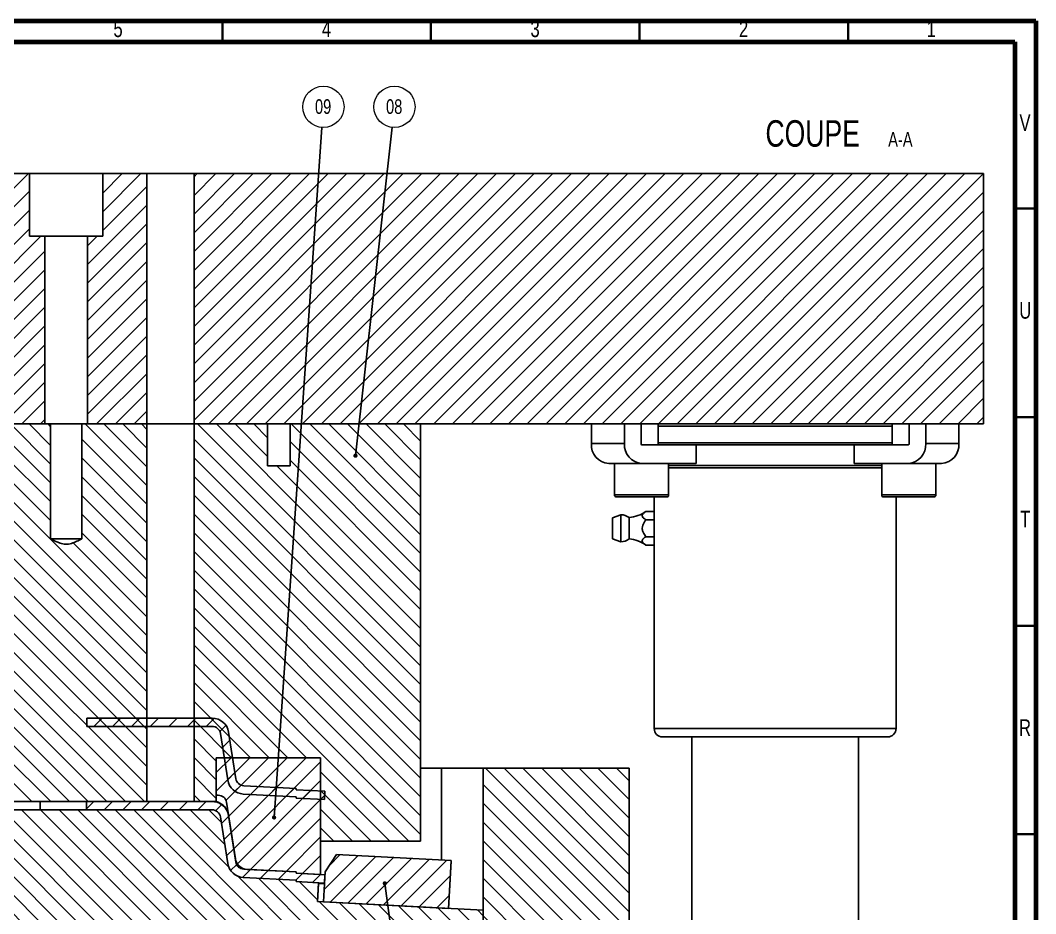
# Model space of a CAD drawing. Header units: millimetres. Extents: x 5 to 1533, y -1183 to 895.
# Drawn here: x 1251.5 to 1495, y 681 to 895.1 of the extents above; entities that cross this region are included whole.
import ezdxf

# ---------------------------------------------------------------- set-up
doc = ezdxf.new("R2010")
doc.units = ezdxf.units.MM
doc.styles.add('SLDTEXTSTYLE13', font='TXT', dxfattribs={"width": 0.75})
doc.dimstyles.new('SLDDIMSTYLE2', dxfattribs={"dimtxt": 0.18, "dimasz": 1.016, "dimexe": 0, "dimexo": 0.0625, "dimgap": 0, "dimtad": 0, "dimtih": 1, "dimtoh": 1, "dimdec": 0, "dimrnd": 1e-09, "dimzin": 0, "dimdsep": 46, "dimtxsty": 'Standard', "dimblk1": 'DOT', "dimblk2": 'DOT', "dimsah": 1, "dimcen": 0.09, "dimadec": 0, "dimazin": 0, "dimtfac": 1.016, "dimtdec": 0, "dimtofl": 0, "dimtmove": 0, "dimatfit": 3, "dimldrblk": 'DOT', "dimfxl": 1, "dimfrac": 2, "dimtolj": 1, "dimtzin": 0, "dimarcsym": 0})

# ---------------------------------------------------------------- blocks, each defined once
blk = doc.blocks.new('SW_NOTE_0')
at = {"color": 0, "linetype": 'Continuous', "lineweight": 0, "attachment_point": 2, "style": 'SLDTEXTSTYLE13'}
for s, insert, char_height in [('COUPE', (14.59, 8.19), 6.35), ('A-A', (35.62, 5.35), 3.5)]:
    blk.add_mtext(s, dxfattribs=dict(at, insert=insert, char_height=char_height))
blk = doc.blocks.new('SW_NOTE_8')
at = {"color": 0, "linetype": 'Continuous', "lineweight": 0}
blk.add_circle((0.55, 4.91), 4.94, dxfattribs=at)
at = {"color": 0, "linetype": 'Continuous', "lineweight": 0, "insert": (0.48, 6.72), "char_height": 3.5, "attachment_point": 2, "style": 'SLDTEXTSTYLE13'}
blk.add_mtext('08', dxfattribs=at)
blk = doc.blocks.new('_Dot')
at = {"color": 0, "linetype": 'ByBlock', "lineweight": -2}
blk.add_line((-0.5, 0), (-1, 0), dxfattribs=at)
at = {"color": 0, "linetype": 'ByBlock', "const_width": 0.5}
blk.add_lwpolyline([(-0.25, 0, 1), (0.25, 0, 1)], format="xyb", close=True, dxfattribs=at)
blk = doc.blocks.new('SW_NOTE_9')
at = {"color": 0, "linetype": 'Continuous', "lineweight": 0}
blk.add_circle((0.34, 4.93), 4.94, dxfattribs=at)
at = {"color": 0, "linetype": 'Continuous', "lineweight": 0, "insert": (0.27, 6.74), "char_height": 3.5, "attachment_point": 2, "style": 'SLDTEXTSTYLE13'}
blk.add_mtext('09', dxfattribs=at)

msp = doc.modelspace()

# ---------------------------------------------------------------- hatches: boundary and pattern name
at = {"linetype": 'Continuous', "lineweight": 18}
h = msp.add_hatch(dxfattribs=at)
h.set_pattern_fill('ANSI31', style=0)
h.paths.add_polyline_path([(1233.274, 812.363), (1233.274, 798.363), (1257.4, 798.363), (1257.4, 843.363), (1253.749, 843.363), (1253.749, 858.363), (1237.024, 858.363), (1237.024, 812.363)], flags=0)
h = msp.add_hatch(dxfattribs=at)
h.set_pattern_fill('ANSI31', style=0)
h.paths.add_polyline_path([(1271.299, 843.363), (1267.647, 843.363), (1267.647, 798.363), (1281.867, 798.363), (1281.867, 858.363), (1271.299, 858.363)], flags=0)
h = msp.add_hatch(dxfattribs=at)
h.set_pattern_fill('ANSI31', style=0)
h.paths.add_polyline_path([(1482.524, 858.363), (1293.181, 858.363), (1293.181, 798.363), (1482.524, 798.363)], flags=0)
h = msp.add_hatch(dxfattribs=at)
h.set_pattern_fill('ANSI31', angle=90, style=0)
edge = h.paths.add_edge_path(flags=0)
edge.add_spline(control_points=[(1266.274, 770.863), (1265.471, 770.437), (1264.659, 770.011), (1263.794, 769.733), (1263.352, 769.59), (1262.883, 769.498), (1262.42, 769.513), (1261.96, 769.527), (1261.503, 769.642), (1261.07, 769.795), (1260.377, 770.04), (1259.715, 770.372), (1259.063, 770.711), (1258.966, 770.761), (1258.87, 770.812), (1258.774, 770.863)], knot_values=[0.0195524, 0.0195524, 0.0195524, 0.0195524, 0.0222796, 0.0222796, 0.0222796, 0.023673, 0.023673, 0.023673, 0.0250497, 0.0250497, 0.0250497, 0.0272418, 0.0272418, 0.0272418, 0.0275656, 0.0275656, 0.0275656, 0.0275656], weights=[1, 1, 1, 1, 1, 1, 1, 1, 1, 1, 1, 1, 1, 1, 1, 1], degree=3, periodic=0)
edge.add_line((1258.774, 770.863), (1258.774, 798.363))
edge.add_line((1258.774, 798.363), (1247.524, 798.363))
edge.add_line((1247.524, 798.363), (1247.524, 707.863))
edge.add_line((1247.524, 707.863), (1281.867, 707.863))
edge.add_line((1281.867, 707.863), (1281.867, 798.363))
edge.add_line((1281.867, 798.363), (1266.274, 798.363))
edge.add_line((1266.274, 798.363), (1266.274, 770.863))
h = msp.add_hatch(dxfattribs=at)
h.set_pattern_fill('ANSI31', angle=90, style=0)
h.paths.add_polyline_path([(1298.524, 707.863), (1298.524, 718.363), (1323.524, 718.363), (1323.524, 698.363), (1347.524, 698.363), (1347.524, 798.363), (1316.217, 798.363), (1316.217, 788.363), (1310.831, 788.363), (1310.831, 798.363), (1293.181, 798.363), (1293.181, 707.863)], flags=0)
h = msp.add_hatch(dxfattribs=at)
h.set_pattern_fill('ANSI31', style=0)
edge = h.paths.add_edge_path(flags=0)
edge.add_line((1304.996, 709.651), (1317.681, 708.976))
edge.add_line((1317.681, 708.976), (1317.681, 708.684))
edge.add_line((1317.681, 708.684), (1324.477, 708.323))
edge.add_line((1324.477, 708.323), (1324.583, 710.32))
edge.add_line((1324.583, 710.32), (1317.681, 710.687))
edge.add_line((1317.681, 710.687), (1317.681, 710.979))
edge.add_line((1317.681, 710.979), (1305.102, 711.648))
edge.add_ellipse((1305.209, 713.645), major_axis=(0.311, -1.976), ratio=0.9999949, start_angle=270, end_angle=348.00006, ccw=False)
edge.add_line((1303.233, 713.334), (1301.476, 724.485))
edge.add_arc((1297.525, 723.863), 4, 8.95474, 90)
edge.add_line((1297.525, 727.863), (1267.492, 727.863))
edge.add_line((1267.492, 727.863), (1267.492, 725.863))
edge.add_line((1267.492, 725.863), (1297.525, 725.863))
edge.add_arc((1297.525, 723.863), 2, 8.95474, 90, ccw=False)
edge.add_line((1299.5, 724.174), (1301.257, 713.023))
edge.add_ellipse((1305.209, 713.645), major_axis=(0.623, -3.951), ratio=0.9999949, start_angle=270, end_angle=348.00006)
h = msp.add_hatch(dxfattribs=at)
h.set_pattern_fill('ANSI31', style=0)
edge = h.paths.add_edge_path(flags=0)
edge.add_line((1305.91, 691.605), (1317.681, 690.979))
edge.add_line((1317.681, 690.979), (1317.681, 690.687))
edge.add_line((1317.681, 690.687), (1323.524, 690.376))
edge.add_line((1323.524, 690.376), (1323.524, 718.363))
edge.add_line((1323.524, 718.363), (1298.524, 718.363))
edge.add_line((1298.524, 718.363), (1298.524, 709.363))
edge.add_line((1298.524, 709.363), (1298.997, 709.363))
edge.add_arc((1298.997, 707.363), 2, 8.95474, 90, ccw=False)
edge.add_line((1300.973, 707.674), (1303.106, 694.134))
edge.add_ellipse((1306.07, 694.6), major_axis=(-0.467, 2.963), ratio=0.9999949, start_angle=90, end_angle=168.00006)
h = msp.add_hatch(dxfattribs=at)
h.set_pattern_fill('ANSI31', angle=90, style=0)
h.paths.add_polyline_path([(1362.524, 655.863), (1397.524, 655.863), (1397.524, 715.863), (1362.524, 715.863)], flags=0)
h = msp.add_hatch(dxfattribs=at)
h.set_pattern_fill('ANSI31', style=0)
edge = h.paths.add_edge_path(flags=0)
edge.add_line((1304.996, 689.651), (1317.681, 688.976))
edge.add_line((1317.681, 688.976), (1317.681, 688.684))
edge.add_line((1317.681, 688.684), (1324.476, 688.322))
edge.add_line((1324.476, 688.322), (1324.583, 690.32))
edge.add_line((1324.583, 690.32), (1317.681, 690.687))
edge.add_line((1317.681, 690.687), (1317.681, 690.979))
edge.add_line((1317.681, 690.979), (1305.102, 691.648))
edge.add_ellipse((1305.208, 693.645), major_axis=(0.311, -1.976), ratio=0.9999949, start_angle=270, end_angle=348.00006, ccw=False)
edge.add_line((1303.232, 693.334), (1301.475, 704.485))
edge.add_arc((1297.524, 703.863), 4, 8.95474, 90)
edge.add_line((1297.524, 707.863), (1267.379, 707.863))
edge.add_line((1267.379, 707.863), (1267.379, 705.863))
edge.add_line((1267.379, 705.863), (1297.524, 705.863))
edge.add_arc((1297.524, 703.863), 2, 8.95474, 90, ccw=False)
edge.add_line((1299.5, 704.174), (1301.257, 693.022))
edge.add_ellipse((1305.208, 693.645), major_axis=(0.623, -3.951), ratio=0.9999949, start_angle=270, end_angle=348.00006)
h = msp.add_hatch(dxfattribs=at)
h.set_pattern_fill('ANSI31', angle=90, style=0)
edge = h.paths.add_edge_path(flags=0)
edge.add_line((1317.681, 688.684), (1317.681, 688.976))
edge.add_line((1317.681, 688.976), (1304.996, 689.651))
edge.add_ellipse((1305.208, 693.645), major_axis=(0.623, -3.951), ratio=0.9999949, start_angle=270, end_angle=348.00006, ccw=False)
edge.add_line((1301.257, 693.022), (1299.5, 704.174))
edge.add_arc((1297.524, 703.863), 2, 8.95474, 90)
edge.add_line((1297.524, 705.863), (1242.524, 705.863))
edge.add_line((1242.524, 705.863), (1242.524, 655.863))
edge.add_line((1242.524, 655.863), (1251.524, 655.863))
edge.add_line((1251.524, 655.863), (1251.524, 664.863))
edge.add_arc((1257.524, 664.863), 6, 90, 180, ccw=False)
edge.add_line((1257.524, 670.863), (1279.524, 670.863))
edge.add_arc((1279.524, 664.863), 6, 0, 90, ccw=False)
edge.add_line((1285.524, 664.863), (1285.524, 655.863))
edge.add_line((1285.524, 655.863), (1299.124, 655.863))
edge.add_line((1299.124, 655.863), (1299.124, 678.113))
edge.add_line((1299.124, 678.113), (1302.524, 680.156))
edge.add_line((1302.524, 680.156), (1305.924, 678.113))
edge.add_line((1305.924, 678.113), (1305.924, 655.863))
edge.add_line((1305.924, 655.863), (1362.524, 655.863))
edge.add_line((1362.524, 655.863), (1362.524, 681.792))
edge.add_line((1362.524, 681.792), (1322.789, 683.906))
edge.add_line((1322.789, 683.906), (1323.028, 688.399))
edge.add_line((1323.028, 688.399), (1317.681, 688.684))
h = msp.add_hatch(dxfattribs=at)
h.set_pattern_fill('ANSI31', style=0)
h.paths.add_polyline_path([(1324.618, 690.989), (1324.237, 683.829), (1354.228, 682.233), (1354.839, 693.717), (1327.345, 695.18)], flags=0)

# ---------------------------------------------------------------- linework, layer by layer
at = {"color": 7, "linetype": 'Continuous', "lineweight": 70}
for p, q in [((5, 895), (1495, 895)), ((1495, 895), (1495, 5)), ((10, 890), (1490, 890)), ((1490, 890), (1490, 10))]:
    msp.add_line(p, q, dxfattribs=at)
at = {"color": 7, "linetype": 'Continuous', "lineweight": 35}
for p, q in [((1300, 890), (1300, 895)), ((1350, 890), (1350, 895)), ((1400, 890), (1400, 895)), ((1450, 890), (1450, 895)), ((1490, 850), (1495, 850)), ((1490, 800), (1495, 800)), ((1490, 750), (1495, 750)), ((1490, 700), (1495, 700))]:
    msp.add_line(p, q, dxfattribs=at)
at = {"color": 7, "linetype": 'Continuous', "lineweight": 25}
for p, q in [((1237.024, 858.363), (1253.749, 858.363)), ((1253.749, 843.363), (1253.749, 858.363)), ((1253.749, 858.363), (1271.299, 858.363)), ((1271.299, 858.363), (1271.299, 843.363)), ((1271.299, 858.363), (1281.867, 858.363)), ((1281.867, 798.363), (1281.867, 858.363)), ((1281.867, 858.363), (1293.181, 858.363)), ((1293.181, 858.363), (1293.181, 798.363)), ((1293.181, 858.363), (1482.524, 858.363)), ((1482.524, 798.363), (1482.524, 858.363)), ((1257.4, 843.363), (1253.749, 843.363)), ((1257.4, 798.363), (1257.4, 843.363)), ((1257.4, 843.363), (1267.647, 843.363)), ((1267.647, 843.363), (1267.647, 798.363)), ((1271.299, 843.363), (1267.647, 843.363)), ((1233.274, 798.363), (1257.4, 798.363)), ((1258.774, 798.363), (1247.524, 798.363)), ((1258.774, 770.863), (1258.774, 798.363)), ((1258.774, 798.363), (1266.274, 798.363)), ((1266.274, 798.363), (1266.274, 770.863)), ((1281.867, 798.363), (1266.274, 798.363)), ((1267.647, 798.363), (1281.867, 798.363)), ((1281.867, 707.863), (1281.867, 798.363)), ((1281.867, 798.363), (1293.181, 798.363)), ((1293.181, 798.363), (1293.181, 707.863)), ((1310.831, 798.363), (1293.181, 798.363)), ((1293.181, 798.363), (1482.524, 798.363)), ((1310.831, 788.363), (1310.831, 798.363)), ((1316.217, 798.363), (1316.217, 788.363)), ((1347.524, 798.363), (1316.217, 798.363)), ((1347.524, 698.363), (1347.524, 798.363)), ((1388.452, 793.663), (1388.452, 798.363)), ((1396.402, 793.663), (1396.402, 798.363)), ((1400.386, 798.363), (1400.386, 793.563)), ((1404.481, 793.363), (1404.481, 798.363)), ((1404.481, 797.863), (1460.567, 797.863)), ((1460.567, 798.363), (1460.567, 793.363)), ((1464.662, 798.363), (1464.662, 793.563)), ((1468.646, 793.663), (1468.646, 798.363)), ((1476.596, 793.663), (1476.596, 798.363)), ((1404.481, 793.863), (1460.567, 793.863)), ((1396.402, 793.663), (1388.452, 793.663)), ((1410.55, 793.363), (1400.559, 793.363)), ((1410.55, 793.363), (1432.524, 793.363)), ((1413.549, 793.363), (1413.549, 788.863)), ((1432.524, 793.363), (1454.498, 793.363)), ((1451.499, 793.363), (1451.499, 788.863)), ((1464.489, 793.363), (1454.498, 793.363)), ((1468.646, 793.663), (1476.596, 793.663)), ((1392.609, 788.863), (1393.981, 788.863)), ((1393.981, 788.863), (1393.981, 781.363)), ((1398.929, 788.863), (1393.981, 788.863)), ((1398.929, 788.863), (1400.559, 788.863)), ((1413.549, 788.863), (1400.559, 788.863)), ((1406.981, 781.363), (1406.981, 788.863)), ((1451.499, 788.863), (1464.489, 788.863)), ((1458.067, 788.863), (1458.067, 781.363)), ((1464.489, 788.863), (1466.119, 788.863)), ((1471.067, 788.863), (1466.119, 788.863)), ((1471.067, 781.363), (1471.067, 788.863)), ((1471.067, 788.863), (1472.439, 788.863)), ((1316.217, 788.363), (1310.831, 788.363)), ((1406.981, 788.399), (1458.067, 788.399)), ((1406.981, 787.863), (1458.067, 787.863)), ((1403.524, 780.863), (1403.524, 777.404)), ((1461.524, 725.363), (1461.524, 780.863)), ((1403.524, 777.404), (1401.524, 777.404)), ((1403.524, 777.404), (1403.524, 775.384)), ((1395.524, 776.613), (1393.524, 775.863)), ((1393.524, 770.863), (1393.524, 775.863)), ((1395.524, 776.613), (1395.524, 770.113)), ((1397.524, 770.801), (1397.524, 775.925)), ((1401.524, 775.384), (1403.524, 775.384)), ((1403.524, 775.384), (1403.524, 771.342)), ((1258.774, 770.863), (1266.274, 770.863)), ((1393.524, 770.863), (1395.524, 770.113)), ((1403.524, 771.342), (1401.524, 771.342)), ((1403.524, 771.342), (1403.524, 769.321)), ((1403.524, 769.321), (1401.524, 769.321)), ((1403.524, 769.321), (1403.524, 725.363)), ((1267.492, 725.863), (1267.492, 727.863)), ((1267.492, 727.863), (1297.525, 727.863)), ((1267.492, 725.863), (1297.525, 725.863)), ((1301.257, 713.023), (1299.5, 724.174)), ((1303.233, 713.334), (1301.476, 724.485)), ((1412.524, 723.363), (1412.524, 663.363)), ((1452.524, 663.363), (1452.524, 723.363)), ((1298.524, 709.363), (1298.524, 718.363)), ((1298.524, 718.363), (1323.524, 718.363)), ((1298.524, 707.863), (1298.524, 718.363)), ((1323.524, 718.363), (1323.524, 690.376)), ((1323.524, 718.363), (1323.524, 698.363)), ((1347.524, 715.863), (1352.524, 715.863)), ((1352.524, 715.863), (1362.524, 715.863)), ((1362.524, 715.863), (1362.524, 655.863)), ((1362.524, 715.863), (1397.524, 715.863)), ((1397.524, 655.863), (1397.524, 715.863)), ((1317.681, 710.979), (1305.102, 711.648)), ((1317.681, 710.979), (1317.681, 710.687)), ((1298.997, 709.363), (1298.524, 709.363)), ((1317.681, 708.976), (1304.996, 709.651)), ((1324.583, 710.32), (1317.681, 710.687)), ((1317.681, 708.976), (1317.681, 708.684)), ((1324.477, 708.323), (1317.681, 708.684)), ((1324.477, 708.323), (1324.583, 710.32)), ((1281.867, 707.863), (1247.524, 707.863)), ((1256.281, 707.863), (1256.281, 705.863)), ((1267.379, 705.863), (1267.379, 707.863)), ((1267.379, 707.863), (1297.524, 707.863)), ((1298.524, 707.863), (1293.181, 707.863)), ((1298.524, 707.736), (1298.524, 707.863)), ((1298.524, 707.835), (1298.949, 707.671)), ((1303.106, 694.134), (1300.973, 707.674)), ((1242.524, 705.863), (1297.524, 705.863)), ((1267.379, 705.863), (1297.524, 705.863)), ((1301.257, 693.022), (1299.5, 704.174)), ((1303.232, 693.334), (1301.475, 704.485)), ((1347.524, 698.363), (1323.524, 698.363)), ((1324.618, 690.989), (1327.345, 695.18)), ((1327.345, 695.18), (1354.839, 693.717)), ((1317.681, 690.979), (1305.102, 691.648)), ((1317.681, 690.979), (1305.91, 691.605)), ((1354.228, 682.233), (1354.839, 693.717)), ((1354.839, 693.595), (1354.609, 689.263)), ((1354.839, 693.595), (1354.839, 693.717)), ((1317.681, 688.976), (1304.996, 689.651)), ((1317.681, 690.979), (1317.681, 690.687)), ((1323.524, 690.376), (1317.681, 690.687)), ((1324.583, 690.32), (1317.681, 690.687)), ((1324.618, 690.989), (1324.237, 683.829)), ((1324.476, 688.322), (1324.583, 690.32)), ((1354.609, 689.263), (1354.235, 682.233)), ((1317.681, 688.976), (1317.681, 688.684)), ((1323.028, 688.399), (1317.681, 688.684)), ((1324.476, 688.322), (1317.681, 688.684)), ((1322.789, 683.906), (1323.028, 688.399)), ((1322.803, 683.905), (1323.028, 688.133)), ((1323.028, 688.133), (1323.028, 688.399)), ((1324.464, 688.097), (1323.028, 688.173)), ((1322.789, 683.906), (1362.524, 681.792)), ((1324.237, 683.829), (1354.228, 682.233)), ((1362.524, 655.863), (1362.524, 681.792))]:
    msp.add_line(p, q, dxfattribs=at)
at = {"color": 8, "linetype": 'Continuous', "lineweight": 25}
for p, q in [((1400.481, 781.363), (1393.981, 781.363)), ((1406.981, 781.363), (1400.481, 781.363)), ((1464.567, 781.363), (1458.067, 781.363)), ((1471.067, 781.363), (1464.567, 781.363)), ((1461.524, 725.363), (1403.524, 725.363)), ((1352.524, 693.84), (1352.524, 715.863))]:
    msp.add_line(p, q, dxfattribs=at)
at = {"color": 7, "linetype": 'Continuous', "lineweight": 25}
for centre, radius, start, end in [((1392.955, 793.363), 4.513, 176.18862, 265.5982), ((1400.905, 793.363), 4.513, 176.18831, 265.59851), ((1400.573, 793.55), 0.188, 176.18914, 265.59866), ((1464.143, 793.363), 4.513, 274.40185, 3.81092), ((1464.475, 793.55), 0.188, 274.39167, 3.82053), ((1472.093, 793.363), 4.513, 274.40149, 3.81169), ((1394.481, 781.363), 0.5, 180, 270), ((1406.481, 781.363), 0.5, 270, 0), ((1458.567, 781.363), 0.5, 180, 270), ((1470.567, 781.363), 0.5, 270, 0), ((1396.791, 784.053), 8.161, 275.15364, 305.53745), ((1395.524, 773.363), 3.25, 52.02013, 90), ((1395.524, 773.363), 3.25, 270, 307.97987), ((1396.791, 762.673), 8.161, 54.49167, 84.84636), ((1297.525, 723.863), 4, 8.95474, 90), ((1297.525, 723.863), 2, 8.95474, 90), ((1405.524, 725.363), 2, 180, 270), ((1459.524, 725.363), 2, 270, 0), ((1298.997, 707.363), 2, 8.95474, 90), ((1297.524, 703.863), 4, 8.95474, 90), ((1297.524, 703.863), 4, 22.11528, 90), ((1297.512, 703.938), 4, 15.64319, 68.95495), ((1297.524, 703.863), 2, 8.95474, 90)]:
    msp.add_arc(centre, radius, start, end, dxfattribs=at)
for centre, major_axis, start_param, end_param in [((1305.209, 713.645), (0.623, -3.951), 4.712389, 6.0737458), ((1305.209, 713.645), (0.311, -1.976), 4.712389, 6.0737458), ((1306.07, 694.6), (-0.467, 2.963), 1.5707963, 2.9321531), ((1305.208, 693.645), (0.623, -3.951), 4.712389, 6.0737458), ((1306.139, 694.164), (-0.467, 2.963), 1.5707963, 2.208333), ((1305.208, 693.645), (0.311, -1.976), 4.712389, 6.0737458)]:
    msp.add_ellipse(centre, major_axis=major_axis, ratio=0.9999949, start_param=start_param, end_param=end_param, dxfattribs=at)
for points, knots in [([(1403.481, 780.863), (1402.787, 780.863), (1401.72, 780.863), (1400.136, 780.863), (1398.917, 780.863), (1397.762, 780.863), (1396.434, 780.863), (1395.172, 780.863), (1394.523, 780.863), (1394.509, 780.863), (1394.505, 780.863)], [0, 0, 0, 0, 0.1796331, 0.2763316, 0.3750834, 0.4738339, 0.5705327, 0.7501642, 0.9297964, 1, 1, 1, 1]), ([(1406.457, 780.863), (1406.464, 780.863), (1406.498, 780.863), (1406.306, 780.863), (1405.877, 780.863), (1405.037, 780.863), (1404.094, 780.863), (1403.481, 780.863)], [0, 0, 0, 0, 0.0529563, 0.2503281, 0.4477019, 0.6409712, 1, 1, 1, 1]), ([(1461.567, 780.863), (1460.954, 780.863), (1460.011, 780.863), (1459.17, 780.863), (1458.741, 780.863), (1458.55, 780.863), (1458.584, 780.863), (1458.591, 780.863)], [0, 0, 0, 0, 0.3590278, 0.5522991, 0.7496724, 0.9470437, 1, 1, 1, 1]), ([(1470.543, 780.863), (1470.539, 780.863), (1470.525, 780.863), (1469.876, 780.863), (1468.614, 780.863), (1467.286, 780.863), (1466.13, 780.863), (1464.912, 780.863), (1463.328, 780.863), (1462.261, 780.863), (1461.567, 780.863)], [0, 0, 0, 0, 0.0702036, 0.2498359, 0.4294691, 0.526168, 0.6249185, 0.7236704, 0.8203691, 1, 1, 1, 1]), ([(1401.524, 775.384), (1401.265, 775.572), (1400.869, 775.86), (1400.608, 776.321), (1400.721, 776.752), (1401.11, 777.103), (1401.42, 777.329), (1401.524, 777.404)], [0, 0, 0, 0, 0.3059357, 0.4679089, 0.6311038, 0.8764846, 1, 1, 1, 1]), ([(1401.524, 771.342), (1401.288, 771.685), (1400.905, 772.243), (1400.671, 772.965), (1400.638, 773.546), (1400.816, 774.359), (1401.242, 774.976), (1401.524, 775.384)], [0, 0, 0, 0, 0.2789913, 0.4538404, 0.5003236, 0.6699602, 1, 1, 1, 1]), ([(1266.274, 770.863), (1265.471, 770.432), (1264.259, 769.782), (1262.421, 769.406), (1260.78, 769.831), (1259.617, 770.419), (1258.87, 770.812), (1258.774, 770.863)], [0, 0, 0, 0, 0.3394752, 0.5128086, 0.6845433, 0.9593625, 1, 1, 1, 1]), ([(1401.524, 769.321), (1401.265, 769.51), (1400.869, 769.798), (1400.608, 770.259), (1400.721, 770.69), (1401.11, 771.041), (1401.42, 771.267), (1401.524, 771.342)], [0, 0, 0, 0, 0.3059344, 0.467909, 0.6311038, 0.8764846, 1, 1, 1, 1]), ([(1432.524, 723.363), (1430.877, 723.363), (1427.485, 723.363), (1423.328, 723.363), (1420.083, 723.363), (1416.907, 723.363), (1413.295, 723.363), (1410.364, 723.363), (1408.508, 723.363), (1407.037, 723.363), (1405.791, 723.363), (1405.611, 723.363), (1405.524, 723.363)], [0, 0, 0, 0, 0.1164776, 0.2399317, 0.304314, 0.368684, 0.4999999, 0.6313155, 0.6956981, 0.760068, 0.8835225, 1, 1, 1, 1]), ([(1459.524, 723.363), (1459.437, 723.363), (1459.257, 723.363), (1458.011, 723.363), (1456.54, 723.363), (1454.684, 723.363), (1451.753, 723.363), (1448.141, 723.363), (1444.965, 723.363), (1441.72, 723.363), (1437.562, 723.363), (1434.171, 723.363), (1432.524, 723.363)], [0, 0, 0, 0, 0.1164776, 0.239932, 0.3043143, 0.3686841, 0.5000002, 0.6313155, 0.695698, 0.7600677, 0.8835225, 1, 1, 1, 1]), ([(1301.23, 705.369), (1301.257, 705.297), (1301.313, 705.153), (1301.404, 704.86), (1301.447, 704.635), (1301.475, 704.485)], [0, 0, 0, 0, 0.2512643, 0.5025409, 1, 1, 1, 1]), ([(1301.463, 704.561), (1301.457, 704.599), (1301.444, 704.676), (1301.413, 704.828), (1301.384, 704.941), (1301.364, 705.017)], [0, 0, 0, 0, 0.25033108, 0.50064426, 1, 1, 1, 1])]:
    msp.add_open_spline(points, degree=3, knots=knots, dxfattribs=at)

# ---------------------------------------------------------------- block references
at = {"color": 7, "linetype": 'Continuous', "lineweight": 0}
for name, p in [('SW_NOTE_9', (1323.863, 869.452)), ('SW_NOTE_8', (1340.69, 869.471)), ('SW_NOTE_0', (1426.933, 862.984))]:
    msp.add_blockref(name, p, dxfattribs=at)

# ---------------------------------------------------------------- texts
at = {"color": 7, "linetype": 'Continuous', "lineweight": 0, "char_height": 3.969, "attachment_point": 2, "style": 'SLDTEXTSTYLE13'}
for s, insert in [('5', (1274.96, 895.06)), ('4', (1324.96, 895.06)), ('3', (1374.96, 895.06)), ('2', (1424.96, 895.06)), ('1', (1469.96, 895.06)), ('V', (1492.439, 872.56)), ('U', (1492.506, 827.56)), ('T', (1492.488, 777.56)), ('R', (1492.444, 727.56))]:
    msp.add_mtext(s, dxfattribs=dict(at, insert=insert))

# ---------------------------------------------------------------- leaders
at = {"color": 7, "linetype": 'Continuous', "lineweight": 0}
for points in [[(1312.374, 704.047), (1323.863, 869.452)], [(1331.886, 790.757), (1340.69, 869.471)], [(1338.924, 688.241), (1354.915, 570.959)]]:
    msp.add_leader(points, dimstyle='SLDDIMSTYLE2', dxfattribs=at)

doc.saveas('drawing.dxf')
